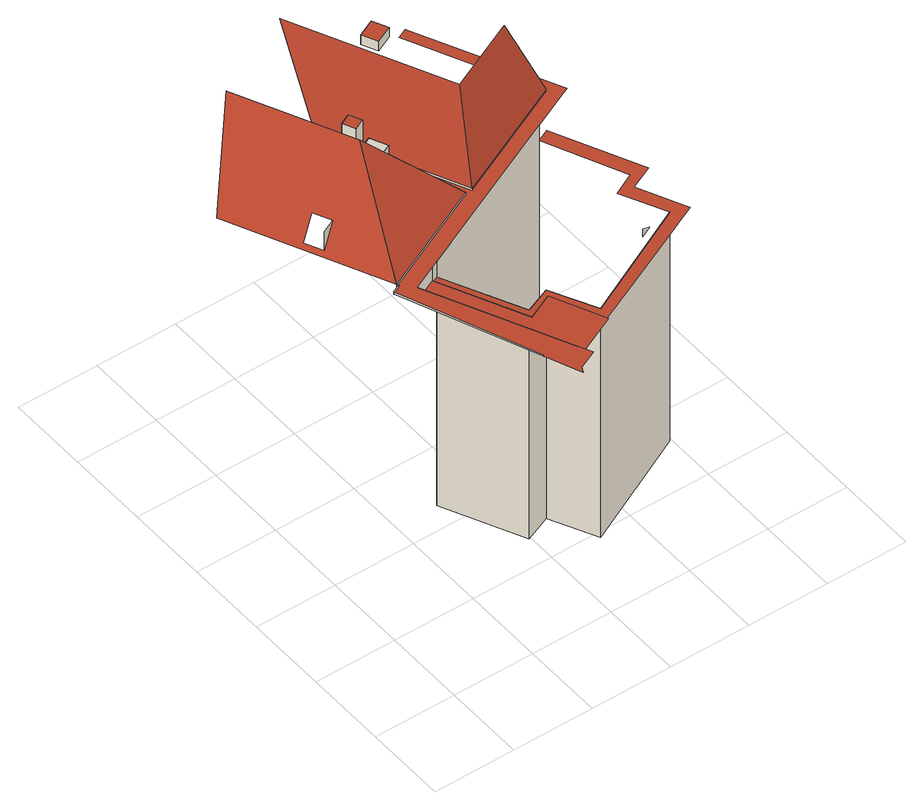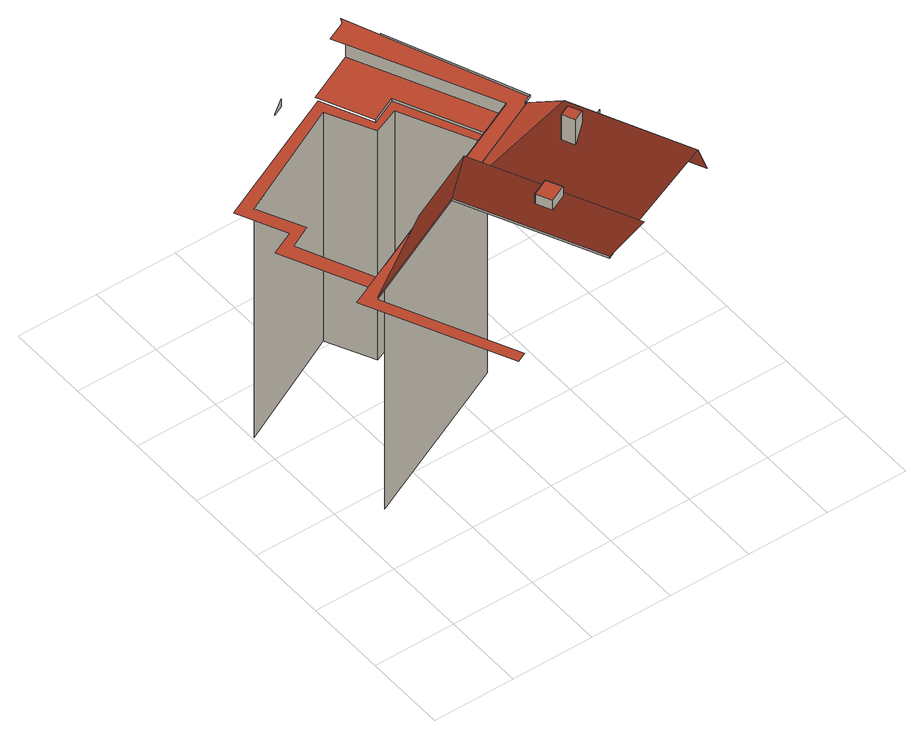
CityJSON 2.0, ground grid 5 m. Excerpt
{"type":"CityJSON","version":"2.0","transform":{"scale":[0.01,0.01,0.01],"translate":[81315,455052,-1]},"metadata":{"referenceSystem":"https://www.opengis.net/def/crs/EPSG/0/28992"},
"CityObjects":{
"building1":{"type":"Building","attributes":{"Volume":104797.07,"Dakoppervlakte":8542.52,"Muuroppervlakte":13883.88,"Vloeroppervlakte":5073.26,"hoogte_Z_max_in_m_NAP":34.28,"GEB_DOEL":"kantoorfunctie - kantoorfunctie,woonfunctie","yearOfConstruction":1620,"measuredHeight":34.75},"children":["building1-1"],"geometry":[{"type":"MultiSurface","lod":"2","boundaries":[[[0,1,2,3]],[[4,5,1,0]],[[3,2,6,7]],[[8,9,10]],[[11,12,13,14]],[[15,16,7,17],[10,9,18,19]],[[14,13,20,21]],[[22,23,12,11,24]],[[25,17,7]],[[24,11,26,27]],[[21,28,29,30,26,11,14]],[[22,31,32,33]],[[34,35,36,37]],[[38,39,35,34]],[[37,40,38,34]],[[37,36,41,40]],[[27,26,30,42]],[[40,41,39,38]],[[17,25,43,15],[39,41,36,35],[44,45,46,47]],[[31,48,49,32]],[[7,6,50,25]],[[48,51,52,49]],[[46,53,54,47]],[[54,44,47]],[[46,45,53]],[[55,20,13,12,23,56,57,58,59,60,61,62,63,64,65,50,6,2,1,5,66,67]],[[43,65,64,68]],[[53,45,44,54]],[[25,50,65,43]],[[68,64,63,69]],[[68,69,70,71]],[[72,73,74,75]],[[51,76,77,52]],[[78,56,23,22,33,79]],[[80,81,82,83]],[[73,84,85,74]],[[86,84,73,72]],[[87,88,76,51,48,31,22,24,27,42,89,90,91,92,93,94,95,78]],[[75,74,85,96]],[[96,85,84,86]],[[97,98,70,69]]],"semantics":{"surfaces":[{"type":"WallSurface"},{"type":"RoofSurface"}],"values":[0,0,0,null,0,1,0,0,1,0,1,0,0,0,1,0,0,0,1,0,0,0,null,null,null,1,0,null,0,0,1,0,0,0,0,1,0,1,0,0,1]}}]},
"building1-1":{"type":"BuildingInstallation","parents":["building1"],"geometry":[{"type":"MultiSurface","lod":"2","boundaries":[[[46,53,54,47]],[[53,45,44,54]],[[46,45,53]],[[54,44,47]]],"semantics":{"surfaces":[{"type":"RoofSurface"},{"type":"WallSurface"}],"values":[0,1,1,1]}}]}
},
"vertices":[
[447,1094,1801],[447,1094,1786],[498,1118,1786],[498,1118,1801],[781,277,1795],[781,277,1786],[493,1128,1786],[493,1128,1801],[330,1523,1961],[330,1523,1829],[415,1563,1961],[716,1127,1698],[716,1127,1786],[572,1059,1786],[572,1059,1698],[329,2349,2321],[53,2064,1801],[656,1654,2321],[279,1630,1829],[364,1670,1961],[965,224,1786],[965,224,1698],[762,1149,1680],[762,1149,1786],[716,1127,1680],[1175,1449,1801],[960,608,1698],[960,608,1680],[1266,366,1698],[1259,381,1698],[1118,682,1698],[991,673,1680],[991,673,53],[762,1149,53],[641,1787,2342],[641,1787,2262],[676,1713,2262],[676,1713,2342],[706,1818,2342],[706,1818,2164],[741,1744,2342],[741,1744,2164],[1118,682,1680],[796,2254,1801],[921,1928,1836],[969,1826,1836],[884,1786,1963],[836,1889,1963],[1148,738,1680],[1148,738,53],[1175,1449,1786],[1287,462,1680],[1287,462,53],[969,1826,1963],[921,1928,1963],[1002,146,1786],[1774,1622,1786],[1848,1657,1786],[2013,1734,1786],[2049,1751,1786],[1654,2590,1786],[1592,2561,1786],[1952,1797,1786],[1219,1452,1786],[833,2272,1786],[796,2254,1786],[870,60,1786],[886,92,1786],[833,2272,1801],[1219,1452,1801],[1303,1667,2321],[863,2601,2321],[1122,2112,2321],[1122,2112,2389],[1078,2204,2389],[1078,2204,2321],[1990,808,1680],[1990,808,53],[1774,1622,1680],[1774,1622,53],[1666,555,1963],[1666,555,1955],[1602,525,1955],[1602,525,2010],[1225,2161,2389],[1181,2253,2389],[1225,2161,2321],[1992,1144,1680],[1858,1078,1680],[1259,381,1680],[1507,497,1680],[1833,650,1680],[2091,771,1680],[1954,1062,1680],[2096,1128,1680],[1848,1657,1680],[1181,2253,2321],[1952,1797,1801],[1740,1873,2321]
]}
